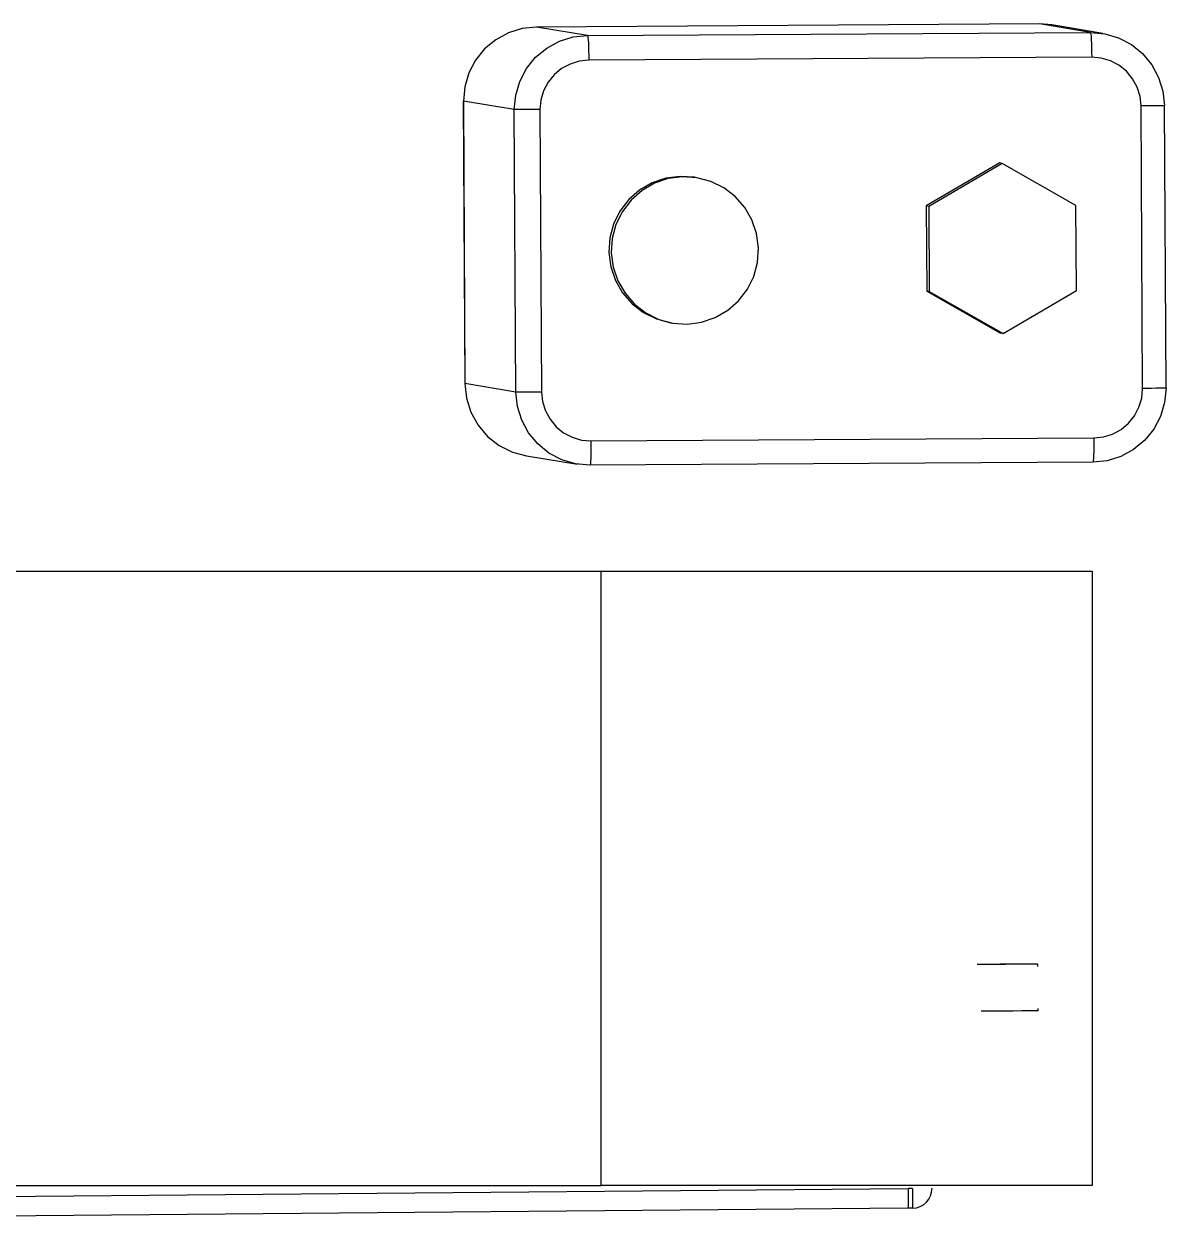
# Model space of a CAD drawing. Extents: x 2.75 to 8.34, y 2.35 to 7.17.
# Drawn here: x 3.2082 to 3.6659, y 6.1413 to 6.6218 of the extents above; entities that cross this region are included whole.
import ezdxf

# ---------------------------------------------------------------- set-up
doc = ezdxf.new("R2010")
doc.units = 0
doc.header["$LTSCALE"] = 0.5
doc.layers.add('TANGENT_LINES', color=7, linetype='CONTINUOUS')
doc.layers.add('VISIBLE', color=7, linetype='CONTINUOUS')

msp = doc.modelspace()

# ---------------------------------------------------------------- linework, layer by layer
at = {"layer": 'TANGENT_LINES'}
for p, q in [((3.63561, 6.61838), (3.61518, 6.62175)), ((3.43406, 6.61716), (3.41363, 6.62054)), ((3.43406, 6.61716), (3.63561, 6.61838)), ((3.63612, 6.60846), (3.43457, 6.60725)), ((3.3843, 6.59084), (3.38494, 6.47765)), ((3.40473, 6.58746), (3.3843, 6.59084)), ((3.40537, 6.47428), (3.40473, 6.58746)), ((3.41502, 6.58744), (3.41566, 6.47426)), ((3.65654, 6.47571), (3.6559, 6.58889)), ((3.40537, 6.47428), (3.38494, 6.47765)), ((3.43544, 6.45469), (3.63698, 6.45591)), ((3.43947, 6.15636), (3.43947, 6.40243)), ((2.88086, 6.14915), (3.56259, 6.15509))]:
    msp.add_line(p, q, dxfattribs=at)
for points in [[(3.43406, 6.61716), (3.43415, 6.61696), (3.43424, 6.61639), (3.43432, 6.61546), (3.4344, 6.61423), (3.43447, 6.61273), (3.43452, 6.61102), (3.43455, 6.60917), (3.43457, 6.60725)], [(3.63561, 6.61838), (3.6357, 6.61817), (3.63579, 6.6176), (3.63587, 6.61668), (3.63595, 6.61544), (3.63601, 6.61394), (3.63607, 6.61223), (3.6361, 6.61038), (3.63612, 6.60846)], [(3.43457, 6.60725), (3.43074, 6.60684), (3.42706, 6.6057), (3.42367, 6.60386), (3.4207, 6.6014), (3.41827, 6.5984), (3.41648, 6.59499), (3.41538, 6.59129), (3.41502, 6.58744)], [(3.6559, 6.58889), (3.6555, 6.59273), (3.65436, 6.59642), (3.65252, 6.59981), (3.65006, 6.60278), (3.64707, 6.60521), (3.64366, 6.60701), (3.63996, 6.60811), (3.63612, 6.60846)], [(3.41502, 6.58744), (3.4131, 6.58743), (3.41123, 6.58743), (3.40948, 6.58742), (3.40794, 6.58742), (3.40664, 6.58743), (3.40566, 6.58744), (3.40501, 6.58745), (3.40473, 6.58746)], [(3.66528, 6.58903), (3.6651, 6.58901), (3.66457, 6.58899), (3.66372, 6.58898), (3.66256, 6.58896), (3.66114, 6.58894), (3.65952, 6.58892), (3.65775, 6.58891), (3.6559, 6.58889)], [(3.41566, 6.47426), (3.41374, 6.47425), (3.41187, 6.47424), (3.41012, 6.47424), (3.40858, 6.47424), (3.40728, 6.47424), (3.4063, 6.47425), (3.40565, 6.47426), (3.40537, 6.47428)], [(3.41566, 6.47426), (3.41606, 6.47042), (3.4172, 6.46674), (3.41904, 6.46334), (3.4215, 6.46038), (3.42449, 6.45795), (3.4279, 6.45615), (3.4316, 6.45505), (3.43544, 6.45469)], [(3.63698, 6.45591), (3.64082, 6.45631), (3.6445, 6.45745), (3.64789, 6.45929), (3.65086, 6.46176), (3.65328, 6.46476), (3.65508, 6.46817), (3.65618, 6.47187), (3.65654, 6.47571)], [(3.66592, 6.47584), (3.66574, 6.47583), (3.66521, 6.47581), (3.66436, 6.47579), (3.6632, 6.47577), (3.66178, 6.47576), (3.66016, 6.47574), (3.65839, 6.47572), (3.65654, 6.47571)], [(3.43544, 6.45469), (3.43544, 6.45278), (3.43542, 6.45093), (3.43539, 6.44924), (3.43534, 6.44776), (3.43528, 6.44654), (3.4352, 6.44565), (3.43512, 6.4451), (3.43503, 6.44493)], [(3.63698, 6.45591), (3.63699, 6.45399), (3.63697, 6.45215), (3.63694, 6.45045), (3.63689, 6.44897), (3.63683, 6.44776), (3.63675, 6.44686), (3.63667, 6.44632), (3.63658, 6.44614)]]:
    msp.add_lwpolyline(points, dxfattribs=at)
at = {"layer": 'VISIBLE'}
for p, q in [((3.61518, 6.62175), (3.41363, 6.62054)), ((3.62016, 6.62136), (3.61518, 6.62175)), ((3.64059, 6.61798), (3.62016, 6.62136)), ((3.38429, 6.59084), (3.38493, 6.47766)), ((3.3843, 6.59084), (3.38429, 6.59084)), ((3.66527, 6.58903), (3.66528, 6.58903)), ((3.66592, 6.47584), (3.66528, 6.58903)), ((3.59925, 6.56605), (3.56985, 6.54883)), ((3.60021, 6.5659), (3.57081, 6.54867)), ((3.60021, 6.5659), (3.59925, 6.56605)), ((3.6298, 6.54903), (3.60021, 6.5659)), ((3.4779, 6.56017), (3.47693, 6.56033)), ((3.56985, 6.54883), (3.57004, 6.51474)), ((3.57081, 6.54867), (3.56985, 6.54883)), ((3.63, 6.51493), (3.6298, 6.54903)), ((3.57081, 6.54867), (3.57101, 6.51458)), ((3.57004, 6.51474), (3.59963, 6.49787)), ((3.57101, 6.51458), (3.57004, 6.51474)), ((3.57101, 6.51458), (3.6006, 6.49771)), ((3.6006, 6.49771), (3.63, 6.51493)), ((3.46731, 6.50206), (3.46827, 6.5019)), ((3.6006, 6.49771), (3.59963, 6.49787)), ((3.38494, 6.47765), (3.38493, 6.47766)), ((3.40963, 6.4487), (3.43005, 6.44532)), ((3.63658, 6.44614), (3.43503, 6.44493)), ((2.94735, 6.40243), (3.43947, 6.40243)), ((3.43947, 6.40243), (3.63633, 6.40243)), ((3.63633, 6.40243), (3.63633, 6.15636)), ((3.61458, 6.24408), (3.61457, 6.24506)), ((3.61473, 6.22636), (3.61472, 6.22731)), ((2.94735, 6.15636), (3.43947, 6.15636)), ((3.63633, 6.15636), (3.43947, 6.15636)), ((3.56259, 6.1552), (3.56426, 6.15512)), ((3.56426, 6.15512), (3.56259, 6.15511)), ((3.56426, 6.15512), (3.56433, 6.14725)), ((3.56242, 6.14723), (2.88068, 6.14129)), ((3.56433, 6.14725), (3.56242, 6.14723))]:
    msp.add_line(p, q, dxfattribs=at)
for points in [[(3.41363, 6.62054), (3.40788, 6.61994), (3.40236, 6.61822), (3.39727, 6.61546), (3.39283, 6.61177), (3.38918, 6.60727), (3.38649, 6.60215), (3.38484, 6.5966), (3.3843, 6.59084)], [(3.40473, 6.58746), (3.40527, 6.59322), (3.40691, 6.59877), (3.40961, 6.60389), (3.41325, 6.60839), (3.4177, 6.61209), (3.42278, 6.61485), (3.42831, 6.61656), (3.43406, 6.61716)], [(3.63561, 6.61838), (3.64136, 6.61785), (3.64691, 6.6162), (3.65202, 6.6135), (3.65651, 6.60986), (3.66021, 6.6054), (3.66296, 6.60032), (3.66467, 6.59479), (3.66527, 6.58903)], [(3.47693, 6.56033), (3.47116, 6.5607), (3.46543, 6.55995), (3.45996, 6.55809), (3.45495, 6.55519), (3.4506, 6.55138), (3.44708, 6.54678), (3.44452, 6.54159), (3.44302, 6.536), (3.44264, 6.53023), (3.44339, 6.52449), (3.44525, 6.51901), (3.44814, 6.51399), (3.45195, 6.50964), (3.45654, 6.50612), (3.46172, 6.50356), (3.46731, 6.50206)], [(3.38494, 6.47765), (3.38557, 6.47178), (3.38734, 6.46616), (3.3902, 6.461), (3.39402, 6.45651), (3.39866, 6.45287), (3.40394, 6.45024), (3.40963, 6.4487)], [(3.43503, 6.44493), (3.42928, 6.44546), (3.42373, 6.44711), (3.41862, 6.44981), (3.41413, 6.45345), (3.41043, 6.4579), (3.40768, 6.46299), (3.40597, 6.46852), (3.40537, 6.47428)], [(3.66591, 6.47585), (3.66537, 6.47008), (3.66373, 6.46453), (3.66103, 6.45941), (3.65739, 6.45492), (3.65294, 6.45122), (3.64785, 6.44846), (3.64233, 6.44674), (3.63658, 6.44614)], [(3.61457, 6.24506), (3.6141, 6.24506), (3.6127, 6.24506), (3.61043, 6.24505), (3.60739, 6.24503), (3.60369, 6.245), (3.59948, 6.24496), (3.59493, 6.24493), (3.59022, 6.24489)], [(3.60571, 6.24498), (3.60544, 6.24498), (3.60463, 6.24497), (3.60332, 6.24495), (3.60155, 6.24493), (3.59938, 6.24491), (3.59691, 6.24489), (3.59422, 6.24486), (3.5914, 6.24484)], [(3.61473, 6.22636), (3.61429, 6.22635), (3.613, 6.22633), (3.6109, 6.22631), (3.60807, 6.22628), (3.60461, 6.22624), (3.60065, 6.22621), (3.59634, 6.22617), (3.59184, 6.22613)], [(3.56259, 6.15509), (3.5626, 6.15356), (3.5626, 6.15208), (3.56259, 6.15072), (3.56257, 6.14953), (3.56254, 6.14855), (3.56251, 6.14783), (3.56247, 6.14738), (3.56242, 6.14723)], [(3.56433, 6.14725), (3.56586, 6.14742), (3.56733, 6.14788), (3.56869, 6.14862), (3.56987, 6.14961), (3.57084, 6.15081), (3.57156, 6.15217), (3.57199, 6.15366), (3.57213, 6.15519)]]:
    msp.add_lwpolyline(points, dxfattribs=at)
msp.add_lwpolyline([(3.4779, 6.56017), (3.47213, 6.56054), (3.4664, 6.55979), (3.46092, 6.55793), (3.45591, 6.55503), (3.45157, 6.55122), (3.44804, 6.54663), (3.44548, 6.54143), (3.44399, 6.53584), (3.44361, 6.53007), (3.44436, 6.52433), (3.44622, 6.51885), (3.44911, 6.51383), (3.45292, 6.50948), (3.4575, 6.50596), (3.46269, 6.5034), (3.46827, 6.5019), (3.47404, 6.50152), (3.47977, 6.50228), (3.48525, 6.50414), (3.49026, 6.50703), (3.49461, 6.51085), (3.49813, 6.51544), (3.50069, 6.52063), (3.50219, 6.52623), (3.50257, 6.532), (3.50181, 6.53774), (3.49996, 6.54322), (3.49707, 6.54823), (3.49326, 6.55259), (3.48867, 6.55611), (3.48349, 6.55867)], close=True, dxfattribs=at)

doc.saveas('drawing.dxf')
